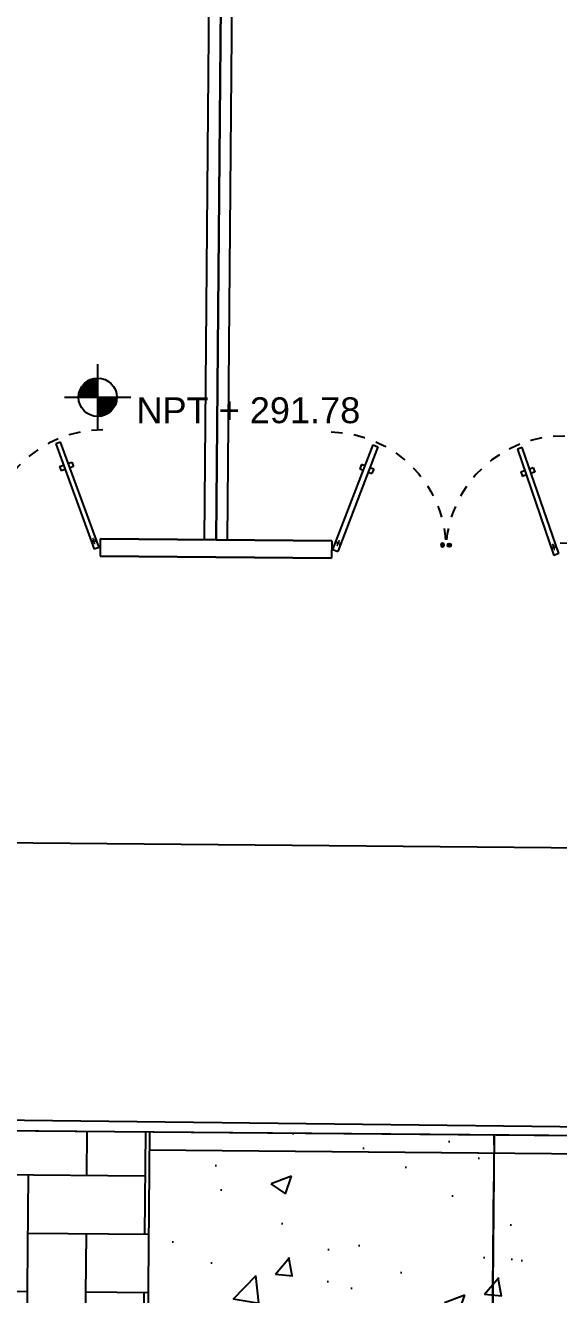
# Model space of a CAD drawing. Header units: millimetres. Extents: x 793 to 3159, y 750 to 2095.
# Drawn here: x 1237.33 to 1241.97, y 986.79 to 997.83 of the extents above; entities that cross this region are included whole.
import ezdxf

# ---------------------------------------------------------------- set-up
doc = ezdxf.new("R2010")
doc.units = ezdxf.units.MM
for name, pattern in [('CENTER', [50.8, 31.75, -6.35, 6.35, -6.35]), ('CONTINUA', [0]), ('HIDDEN', [9.525, 6.35, -3.175])]:
    doc.linetypes.add(name, pattern=pattern)
for name, color, linetype in [('A-NIVEL', 4, 'Continuous'), ('A-PISO-LIMITE', 42, 'Continuous'), ('A-PISOS', 252, 'Continuous'), ('A-PROY', 252, 'Continuous'), ('A-PROYECCION', 252, 'Continuous'), ('A-TEXTO', 2, 'Continuous')]:
    doc.layers.add(name, color=color, linetype=linetype)
doc.layers.add('JUNTA DE AISLAMIENTO', color=7, linetype='Continuous', true_color=0x22d6dd)
doc.layers.add('JUNTA DE CONTROL', color=7, linetype='Continuous', true_color=0xf43e0b)
doc.styles.add('kobalt', font='arial.ttf', dxfattribs={"height": 0.15})
doc.styles.get("Standard").update_dxf_attribs({"font": 'arial.ttf'})
doc.linetypes.add('RAYACONTX', pattern='A,0.8,["X",Standard,S=0.08,R=0,X=0.025,Y=-0.04],0', length=0.8)

# ---------------------------------------------------------------- blocks, each defined once
blk = doc.blocks.new('A$C15914C01')
at = {"layer": 'A-PISOS', "linetype": 'CONTINUA', "ltscale": 0.5}
h = blk.add_hatch(dxfattribs=at)
h.set_pattern_fill('AR-HBONE', color=250, scale=0.005, angle=45)
h.set_pattern_definition([(90, (-2174.8441, -711.9263), (-0.508, 0.508), [1.524, -0.508]), (180, (-2174.8441, -711.4183), (-0.508, 0.508), [1.524, -0.508])])
h.paths.add_polyline_path([(58.817, -5.505), (55.817, -5.505), (55.817, -10.608), (58.817, -10.608)])
h.paths.add_polyline_path([(55.817, -5.505), (58.817, -5.505), (58.817, -0.997), (55.817, -0.997)])
h = blk.add_hatch(dxfattribs=at)
h.set_pattern_fill('AR-CONC', color=250, scale=0.01)
h.set_pattern_definition([(50, (-2174.8441, -711.9263), (1.8218467, -0.1593909), [0.1905, -2.0955]), (355, (-2174.8441, -711.9263), (-0.3524342, 1.9105685), [0.1524, -1.6764058]), (100.451445, (-2174.6923, -711.9396), (1.4694125, 1.7511775), [0.1619001, -1.7809024]), (46.1842, (-2174.844, -711.4183), (2.7107904, -0.4204233), [0.28575, -3.14325]), (96.63556, (-2174.6182, -711.4533), (2.3740413, 2.4742612), [0.2428502, -2.671356]), (351.18415, (-2174.844, -711.4183), (2.3740413, 2.4742612), [0.2285997, -2.5145973]), (21, (-2174.5901, -711.5453), (1.5161439, -1.022652), [0.1905, -2.0955]), (326, (-2174.5901, -711.5453), (0.6180203, 1.8418797), [0.1524, -1.6764]), (71.451445, (-2174.4638, -711.6305), (2.1341642, 0.8192277), [0.1619001, -1.7808994]), (37.5, (-2174.8441, -711.9263), (0.03088603, 0.84555039), [0, -1.65608, 0, -1.7018, 0, -1.68275]), (7.5, (-2174.8441, -711.9263), (0.66819663, 1.00180575), [0, -0.97028, 0, -1.61798, 0, -0.64135]), (327.5, (-2175.4105, -711.9263), (1.35590595, -0.05728744), [0, -0.635, 0, -1.9812, 0, -2.6289]), (317.5, (-2175.6645, -711.9263), (1.4812918, 0.2542649), [0, -0.8255, 0, -1.31572, 0, -1.8669])])
h.paths.add_polyline_path([(63.548, -5.505), (58.817, -5.505), (58.817, -10.609), (67.817, -10.609), (67.82, -6.71), (63.548, -6.7)])
h.paths.add_polyline_path([(58.817, -5.505), (63.546, -5.505), (63.551, -4.905), (67.817, -4.905), (67.817, -0.998), (63.548, -0.998), (63.549, -0.997), (58.817, -0.997)])
at = {"layer": 'A-PISOS', "color": 250, "linetype": 'CONTINUA', "ltscale": 0.5}
for p, q in [((58.817, -0.997), (58.817, -5.505)), ((61.817, -0.997), (61.817, -5.505)), ((58.817, -1.153), (67.817, -1.153))]:
    blk.add_line(p, q, dxfattribs=at)
blk = doc.blocks.new('XR-GIMNASIO$0$PUERTA CRISTAL CON MARCO DE ALUMINIO - CRISTAL CON MARCO-4675154-_E2 PLANTA N1')
for p, q in [((0.137, 0.833), (0.096, 0.818)), ((0.096, 0.818), (0.419, -0.07)), ((0.46, -0.055), (0.137, 0.833)), ((0.202, 0.655), (0.232, 0.666)), ((0.232, 0.666), (0.246, 0.629)), ((0.128, 0.628), (0.16, 0.64)), ((0.128, 0.628), (0.142, 0.591)), ((0.174, 0.603), (0.142, 0.591)), ((0.246, 0.629), (0.216, 0.618)), ((0.46, -0.055), (0.419, -0.07))]:
    blk.add_line(p, q)
for centre, radius in [((-0.464, 0), 0.015), ((-0.464, 0), 0.014), ((-0.464, 0), 0.0065), ((-0.464, 0), 0.0055), ((0.416, 0), 0.004)]:
    blk.add_circle(centre, radius)
for radius, start, end in [(0.02, 158.5904, 241.4096), (0.02, 97.0262, 123.032), (0.01, 83.3199, 136.8073), (0.02, 338.5904, 61.4096), (0.01, 263.1927, 316.6801), (0.02, 276.968, 302.9738)]:
    blk.add_arc((0.416, 0), radius, start, end)
at = {"layer": 'A-PROYECCION', "linetype": 'HIDDEN', "ltscale": 0.01}
blk.add_arc((0.493, -0.051), 0.987, 90, 177.0448, dxfattribs=at)
blk = doc.blocks.new('NIVEL')
for p, q in [((0, -0.2554), (0, 0.2554)), ((-0.1484, 0), (0, 0.1484)), ((-0.1481, 0.0097), (-0.0097, 0.1481)), ((-0.147, 0.0203), (-0.0203, 0.147)), ((-0.145, 0.0318), (-0.0318, 0.145)), ((-0.1415, 0.0447), (-0.0447, 0.1415)), ((-0.1389, 0), (0, 0.1389)), ((-0.1358, 0.0599), (-0.0599, 0.1358)), ((-0.1294, 0), (0, 0.1294)), ((-0.1248, 0.0804), (-0.0804, 0.1248)), ((-0.12, 0), (0, 0.12)), ((-0.1105, 0), (0, 0.1105)), ((-0.1011, 0), (0, 0.1011)), ((-0.2554, 0), (0.2554, 0)), ((-0.0916, 0), (0, 0.0916)), ((-0.0821, 0), (0, 0.0821)), ((-0.0727, 0), (0, 0.0727)), ((-0.0632, 0), (0, 0.0632)), ((-0.0538, 0), (0, 0.0538)), ((-0.0443, 0), (0, 0.0443)), ((-0.0348, 0), (0, 0.0348)), ((-0.0254, 0), (0, 0.0254)), ((-0.0159, 0), (0, 0.0159)), ((-0.0065, 0), (0, 0.0065)), ((0, -0.003), (0.003, 0)), ((0, -0.0125), (0.0125, 0)), ((0, -0.0219), (0.0219, 0)), ((0, -0.0314), (0.0314, 0)), ((0, -0.0408), (0.0408, 0)), ((0, -0.0503), (0.0503, 0)), ((0, -0.0598), (0.0598, 0)), ((0, -0.0692), (0.0692, 0)), ((0, -0.0787), (0.0787, 0)), ((0, -0.0881), (0.0881, 0)), ((0, -0.0976), (0.0976, 0)), ((0, -0.1071), (0.1071, 0)), ((0, -0.1165), (0.1165, 0)), ((0, -0.126), (0.126, 0)), ((0, -0.1354), (0.1354, 0)), ((0, -0.1449), (0.1449, 0)), ((0.0061, -0.1483), (0.1483, -0.0061)), ((0.0163, -0.1475), (0.1475, -0.0163)), ((0.0274, -0.1458), (0.1458, -0.0274)), ((0.0398, -0.143), (0.143, -0.0398)), ((0.054, -0.1382), (0.1382, -0.054)), ((0.0718, -0.1299), (0.1299, -0.0718))]:
    blk.add_line(p, q)
blk.add_circle((0, 0), 0.1484)
blk = doc.blocks.new('A$C3E6A45EC')
at = {"layer": 'JUNTA DE CONTROL', "linetype": 'CENTER', "ltscale": 0.05}
for p, q in [((61.97, -10.219), (62.054, -0.609)), ((59.053, -0.738), (68.052, -0.816))]:
    blk.add_line(p, q, dxfattribs=at)

msp = doc.modelspace()

# ---------------------------------------------------------------- linework, layer by layer
at = {"layer": 'A-PISO-LIMITE', "linetype": 'CONTINUA', "ltscale": 0.5}
for p, q in [((1238.89225, 993.35188, 168.38412), (1239.21241, 1029.92047, 168.38412)), ((1239.09225, 993.35012, 168.38412), (1239.4124, 1029.91872, 168.38412))]:
    msp.add_line(p, q, dxfattribs=at)
at = {"layer": 'A-PROY', "linetype": 'CONTINUA', "ltscale": 0.5}
for p, q in [((1237.9844, 993.35982, 168.38412), (1237.98449, 993.20982, 168.38412)), ((1240.0001, 993.34218, 168.38412), (1239.99739, 993.19219, 168.38412)), ((1237.98449, 993.20982, 168.38412), (1239.99739, 993.19219, 168.38412)), ((1242.96887, 990.66355, 168.38412), (1234.96918, 990.73358, 168.38412)), ((1242.94697, 988.16111, 168.38412), (1234.94727, 988.23114, 168.38412))]:
    msp.add_line(p, q, dxfattribs=at)
at = {"layer": 'A-PROY', "linetype": 'CONTINUA', "ltscale": 0.5, "elevation": 168.38412}
for points in [[(1237.9844, 993.35982), (1238.99225, 993.351), (1239.3124, 1029.9196), (1221.0431, 1030.07954), (1220.72295, 993.51095), (1235.99858, 993.37721)], [(1241.98592, 993.32479), (1257.26155, 993.19105), (1257.5817, 1029.75965), (1239.3124, 1029.9196), (1238.99225, 993.351), (1240.0001, 993.34218)], [(1240.0001, 993.34218), (1237.9844, 993.35982)], [(1237.98449, 993.20982), (1239.99739, 993.19219)], [(1237.98449, 993.20982), (1239.99739, 993.19219)], [(1239.99739, 993.19219), (1237.98449, 993.20982)], [(1237.98449, 993.20982), (1239.99739, 993.19219)]]:
    msp.add_lwpolyline(points, dxfattribs=at)
at = {"layer": 'Defpoints'}
msp.add_line((1220.67913, 988.50606, 168.38412), (1266.69025, 987.94899, 293.79427), dxfattribs=at)
at = {"layer": 'JUNTA DE AISLAMIENTO', "linetype": 'RAYACONTX', "elevation": 380.20176}
msp.add_lwpolyline([(1329.00633, 987.40767), (1220.52782, 988.35738), (1220.90055, 1030.93082), (1257.73914, 1030.60831), (1257.38346, 989.9347), (1266.47583, 989.85507), (1266.81794, 1028.93844), (1266.21796, 1028.9437), (1266.22323, 1029.54368), (1265.62325, 1029.54894), (1265.62911, 1030.14891), (1265.02853, 1030.15418), (1265.04345, 1031.85411), (1263.84349, 1031.86464), (1263.88121, 1036.16447), (1262.68125, 1036.175), (1262.7287, 1041.58454)], dxfattribs=at)

# ---------------------------------------------------------------- block references
at = {"layer": 'A-NIVEL', "linetype": 'CONTINUA', "xscale": 1.125, "yscale": 1.125, "zscale": 1.125}
msp.add_blockref('NIVEL', (1237.96253, 994.59197, -292.89587), dxfattribs=at)
at = {"layer": 'A-PROY', "linetype": 'CONTINUA', "ltscale": 0.5}
for p, xscale, yscale, zscale, rotation in [((1237.49944, 993.34129, 168.38412), 1.032011864579354, 1.032011864579354, 1.032011864579354, 0.02709027213309739), ((1240.48466, 993.31515, 168.38412), -1.032011864579355, 1.032011864579356, 1.032011864579356, 358.9696999766939), ((1241.50036, 993.29688, 168.38412), 1.032011864579355, 1.032011864579355, 1.032011864579355, 358.9696999766939)]:
    msp.add_blockref('XR-GIMNASIO$0$PUERTA CRISTAL CON MARCO DE ALUMINIO - CRISTAL CON MARCO-4675154-_E2 PLANTA N1', p, dxfattribs=dict(at, xscale=xscale, yscale=yscale, zscale=zscale, rotation=rotation))
at = {"layer": 'A-TEXTO', "linetype": 'CONTINUA', "ltscale": 0.5}
msp.add_blockref('A$C3E6A45EC', (1179.3582, 988.78314, 293.72089), dxfattribs=at)
at = {"layer": 'JUNTA DE CONTROL', "linetype": 'CENTER', "ltscale": 0.05, "rotation": 359.5035917933524}
msp.add_blockref('A$C15914C01', (1179.60612, 989.70753, 293.72089), dxfattribs=at)

# ---------------------------------------------------------------- texts
at = {"layer": 'A-TEXTO', "insert": (1238.29942, 994.59149, -292.89587), "char_height": 0.225, "attachment_point": 1, "style": 'kobalt'}
msp.add_mtext_dynamic_manual_height_columns('NPT + 291.78', width=62.3352715, gutter_width=1.5, heights=[0], dxfattribs=at)

doc.saveas('drawing.dxf')
